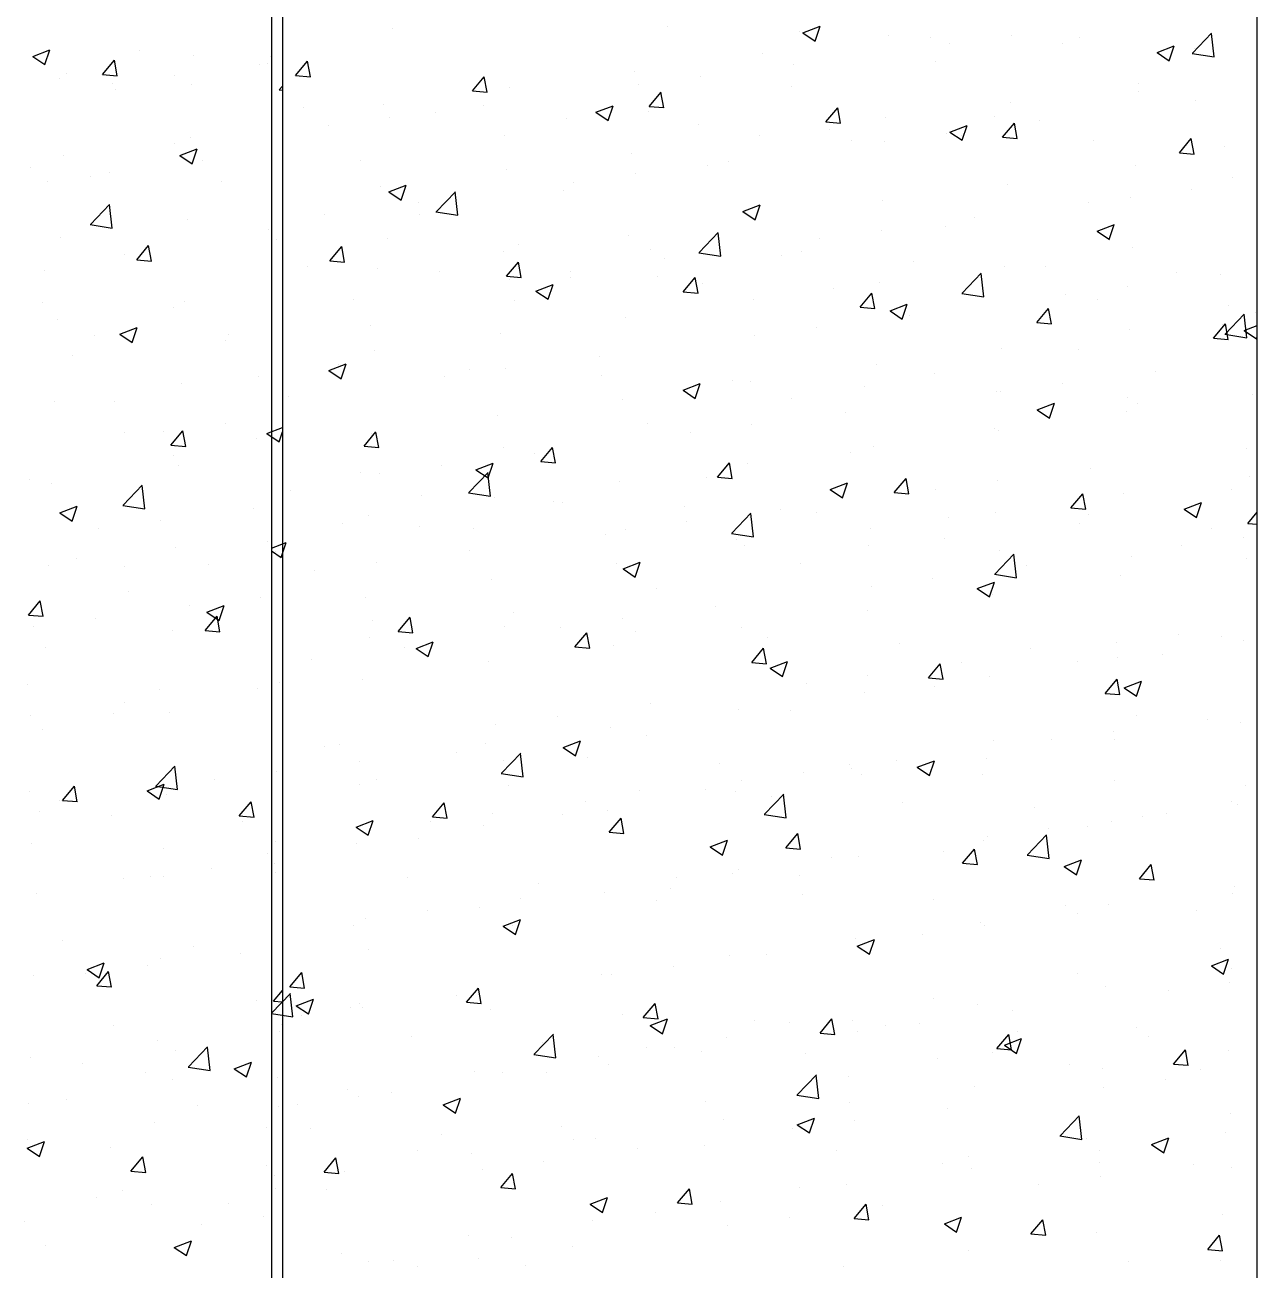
# Model space of a CAD drawing. Header units: millimetres. Extents: x 331487 to 517269, y 198509 to 399936.
# Drawn here: x 419846 to 420346, y 383050 to 383555 of the extents above; entities that cross this region are included whole.
import ezdxf

# ---------------------------------------------------------------- set-up
doc = ezdxf.new("R2010")
doc.units = ezdxf.units.MM
doc.header["$MEASUREMENT"] = 0
doc.layers.add('9th_Column', color=2, linetype='Continuous', lineweight=25)
doc.layers.add('COLUMN', color=6, linetype='Continuous')

msp = doc.modelspace()

# ---------------------------------------------------------------- linework, layer by layer
at = {"layer": '9th_Column'}
msp.add_line((419950.13, 384689.03), (419950.24, 381939.23), dxfattribs=at)
at = {"layer": 'COLUMN'}
for p, q in [((419945.71, 399936.48), (419945.71, 381283.05)), ((420345.71, 381283.05), (420345.71, 399936.48))]:
    msp.add_line(p, q, dxfattribs=at)
at = {"layer": 'COLUMN', "color": 2, "linetype": 'Continuous'}
for p, q in [((420106.58, 383554.54), (420106.58, 383554.54)), ((420161.39, 383551.91), (420168.4, 383554.6)), ((420166.36, 383548.55), (420168.39, 383554.59)), ((419994.98, 383553.64), (419994.98, 383553.64)), ((420159.96, 383552.29), (420159.96, 383552.29)), ((420161.39, 383551.91), (420166.37, 383548.55)), ((420196.29, 383550.65), (420196.29, 383550.65)), ((420213.34, 383550.03), (420213.34, 383550.03)), ((420245.84, 383550.68), (420245.84, 383550.68)), ((420273.59, 383550.11), (420273.59, 383550.11)), ((420319.47, 383543.64), (420327.25, 383551.76)), ((420328.27, 383542.17), (420327.16, 383551.66)), ((419848.82, 383542.37), (419855.83, 383545.06)), ((419853.79, 383539.02), (419855.82, 383545.06)), ((419892.01, 383544.55), (419892.01, 383544.55)), ((420220.8, 383547.39), (420220.8, 383547.39)), ((420266.73, 383547.78), (420266.73, 383547.78)), ((420305.11, 383543.9), (420312.11, 383546.59)), ((420305.11, 383543.9), (420310.08, 383540.54)), ((420310.08, 383540.54), (420312.1, 383546.59)), ((420320.11, 383545.52), (420320.11, 383545.52)), ((419848.83, 383542.37), (419853.8, 383539.02)), ((419877.17, 383535.03), (419882, 383540.78)), ((419883.15, 383534.5), (419881.99, 383540.77)), ((419914.02, 383542.58), (419914.02, 383542.58)), ((419940.66, 383539.07), (419940.66, 383539.07)), ((419944.03, 383539.47), (419944.03, 383539.47)), ((419945.4, 383542.3), (419945.4, 383542.3)), ((419955.52, 383534.62), (419960.34, 383540.36)), ((419961.5, 383534.09), (419960.34, 383540.36)), ((420144.95, 383543.61), (420144.95, 383543.61)), ((420157.65, 383539.07), (420157.65, 383539.07)), ((420215.27, 383540.1), (420215.27, 383540.1)), ((420319.37, 383543.54), (420328.27, 383542.17)), ((419862.68, 383535.54), (419862.68, 383535.54)), ((419877.17, 383535.04), (419883.15, 383534.51)), ((419906.16, 383534.48), (419906.16, 383534.48)), ((419955.52, 383534.62), (419961.5, 383534.1)), ((420027.25, 383528.34), (420032.07, 383534.09)), ((420033.22, 383527.81), (420032.07, 383534.08)), ((420093.01, 383536.11), (420093.01, 383536.11)), ((420119.77, 383534.09), (420119.77, 383534.09)), ((419859.72, 383533.38), (419859.72, 383533.38)), ((419881.12, 383531.19), (419881.12, 383531.19)), ((419882.35, 383529.06), (419882.35, 383529.06)), ((419913.1, 383531.12), (419913.1, 383531.12)), ((419948.9, 383528.76), (419950.18, 383530.28)), ((419948.9, 383528.76), (419950.18, 383528.65)), ((420042.5, 383529.71), (420042.5, 383529.71)), ((420094.74, 383530.79), (420094.74, 383530.79)), ((420156.95, 383530.09), (420156.95, 383530.09)), ((420297.53, 383531.26), (420297.53, 383531.26)), ((420027.25, 383528.34), (420033.23, 383527.82)), ((420098.98, 383522.07), (420103.8, 383527.81)), ((420104.95, 383521.54), (420103.79, 383527.81)), ((420245.59, 383523.76), (420245.59, 383523.76)), ((420297.55, 383528.15), (420297.55, 383528.15)), ((420320.56, 383524.54), (420320.56, 383524.54)), ((420345.59, 383527.84), (420345.59, 383527.84)), ((419958.83, 383521.66), (419958.83, 383521.66)), ((419991.16, 383522.67), (419991.16, 383522.67)), ((420012.22, 383519.4), (420012.22, 383519.4)), ((420031.58, 383522.48), (420031.58, 383522.48)), ((420077.37, 383519.66), (420084.37, 383522.34)), ((420077.37, 383519.66), (420082.35, 383516.3)), ((420082.34, 383516.3), (420084.37, 383522.34)), ((420098.64, 383520.07), (420098.64, 383520.07)), ((420098.98, 383522.07), (420104.95, 383521.55)), ((420170.7, 383515.79), (420175.52, 383521.54)), ((420176.67, 383515.26), (420175.52, 383521.53)), ((419968.68, 383514.19), (419968.68, 383514.19)), ((419993.71, 383517.49), (419993.71, 383517.49)), ((420065.6, 383517.14), (420065.6, 383517.14)), ((420118.98, 383514.89), (420118.98, 383514.89)), ((420170.7, 383515.79), (420176.68, 383515.27)), ((420195.08, 383517.36), (420195.08, 383517.36)), ((420221.08, 383511.65), (420228.09, 383514.33)), ((420226.05, 383508.29), (420228.08, 383514.33)), ((420239.23, 383518.14), (420239.23, 383518.14)), ((420242.43, 383509.52), (420247.25, 383515.26)), ((420248.4, 383508.99), (420247.24, 383515.25)), ((420257.4, 383516.23), (420257.4, 383516.23)), ((419912.8, 383509.29), (419912.8, 383509.29)), ((420040.32, 383510.06), (420040.32, 383510.06)), ((420143.73, 383510.32), (420143.73, 383510.32)), ((420172.36, 383512.63), (420172.36, 383512.63)), ((420219.53, 383511.24), (420219.53, 383511.24)), ((420221.08, 383511.65), (420226.06, 383508.29)), ((420225.75, 383510.38), (420225.75, 383510.38)), ((420242.43, 383509.52), (420248.4, 383508.99)), ((420314.15, 383503.24), (420318.97, 383508.99)), ((420320.13, 383502.71), (420318.97, 383508.98)), ((419906.31, 383507.11), (419906.31, 383507.11)), ((419908.52, 383502.11), (419915.52, 383504.8)), ((419913.49, 383498.76), (419915.51, 383504.8)), ((420180.92, 383508.13), (420180.92, 383508.13)), ((420194.49, 383507.95), (420194.49, 383507.95)), ((420279.13, 383508.12), (420279.13, 383508.12)), ((420332.51, 383505.87), (420332.51, 383505.87)), ((419861.46, 383502.25), (419861.46, 383502.25)), ((419908.52, 383502.11), (419913.49, 383498.76)), ((419917.72, 383500.03), (419917.72, 383500.03)), ((419982, 383500.05), (419982, 383500.05)), ((420091.79, 383502.82), (420091.79, 383502.82)), ((420131.34, 383499.63), (420131.34, 383499.63)), ((420314.15, 383503.24), (420320.13, 383502.72)), ((419847.99, 383497.1), (419847.99, 383497.1)), ((419872.12, 383493.72), (419872.12, 383493.72)), ((419879.85, 383495.04), (419879.85, 383495.04)), ((420041.28, 383496.42), (420041.28, 383496.42)), ((420093.47, 383494.65), (420093.47, 383494.65)), ((420122.6, 383498.12), (420122.6, 383498.12)), ((420296.31, 383497.97), (420296.31, 383497.97)), ((420335.74, 383493.15), (420335.74, 383493.15)), ((419854.82, 383491.75), (419854.82, 383491.75)), ((419925.5, 383491.47), (419925.5, 383491.47)), ((419989.94, 383489.38), (419989.94, 383489.38)), ((419993.35, 383487.4), (420000.35, 383490.09)), ((419998.32, 383484.05), (420000.35, 383490.09)), ((420064.28, 383488.11), (420064.28, 383488.11)), ((420068.43, 383491.35), (420068.43, 383491.35)), ((420244.37, 383490.47), (420244.37, 383490.47)), ((420319.28, 383488.4), (420319.28, 383488.4)), ((419993.35, 383487.4), (419998.32, 383484.05)), ((420012.55, 383479.33), (420020.34, 383487.45)), ((420021.35, 383477.86), (420020.25, 383487.36)), ((420193.86, 383484.07), (420193.86, 383484.07)), ((420277.43, 383483.14), (420277.43, 383483.14)), ((420294.25, 383485.1), (420294.25, 383485.1)), ((419872.25, 383474.18), (419880.03, 383482.3)), ((419881.05, 383472.71), (419879.94, 383482.2)), ((419967.4, 383478.05), (419967.4, 383478.05)), ((420005.28, 383483.04), (420005.28, 383483.04)), ((420005.96, 383478.1), (420005.96, 383478.1)), ((420012.46, 383479.24), (420021.35, 383477.86)), ((420137.06, 383479.39), (420144.06, 383482.08)), ((420137.06, 383479.39), (420142.04, 383476.04)), ((420142.03, 383476.04), (420144.06, 383482.08)), ((419872.15, 383474.08), (419881.05, 383472.71)), ((419911.59, 383476), (419911.59, 383476)), ((420142.52, 383477.03), (420142.52, 383477.03)), ((420219.11, 383473.13), (420219.11, 383473.13)), ((420231.09, 383476.79), (420231.09, 383476.79)), ((420280.78, 383471.38), (420287.78, 383474.07)), ((420285.74, 383468.03), (420287.77, 383474.07)), ((419860.24, 383468.96), (419860.24, 383468.96)), ((419944.5, 383472.11), (419944.5, 383472.11)), ((419947.64, 383468.09), (419947.64, 383468.09)), ((419992.74, 383468.3), (419992.74, 383468.3)), ((420090.58, 383469.53), (420090.58, 383469.53)), ((420119.28, 383462.78), (420127.06, 383470.9)), ((420128.08, 383461.31), (420126.97, 383470.8)), ((420168.19, 383468.51), (420168.19, 383468.51)), ((420193.22, 383471.8), (420193.22, 383471.8)), ((420280.78, 383471.38), (420285.75, 383468.03)), ((419891.05, 383459.82), (419895.87, 383465.56)), ((419897.02, 383459.29), (419895.87, 383465.55)), ((419969.4, 383459.4), (419974.22, 383465.14)), ((419975.37, 383458.87), (419974.22, 383465.14)), ((420040.07, 383463.13), (420040.07, 383463.13)), ((420046.13, 383466.05), (420046.13, 383466.05)), ((420099.51, 383463.79), (420099.51, 383463.79)), ((420160.79, 383463.12), (420160.79, 383463.12)), ((420295.09, 383464.68), (420295.09, 383464.68)), ((419886.18, 383462.1), (419886.18, 383462.1)), ((419891.05, 383459.82), (419897.03, 383459.29)), ((419891.42, 383460.59), (419891.42, 383460.59)), ((419969.4, 383459.4), (419975.38, 383458.88)), ((420041.12, 383453.12), (420045.95, 383458.87)), ((420047.1, 383452.59), (420045.94, 383458.86)), ((420105.03, 383460.19), (420105.03, 383460.19)), ((420119.18, 383462.68), (420128.08, 383461.31)), ((420152.89, 383461.53), (420152.89, 383461.53)), ((420206.27, 383459.28), (420206.27, 383459.28)), ((419853.54, 383455.6), (419853.54, 383455.6)), ((419960.45, 383457.12), (419960.45, 383457.12)), ((419988.72, 383456.09), (419988.72, 383456.09)), ((420013.83, 383454.87), (420013.83, 383454.87)), ((420041.12, 383453.12), (420047.1, 383452.6)), ((420067.16, 383455.2), (420067.16, 383455.2)), ((420102.47, 383453.11), (420102.47, 383453.11)), ((420226, 383446.23), (420233.79, 383454.35)), ((420234.8, 383444.76), (420233.69, 383454.25)), ((420243.16, 383457.18), (420243.16, 383457.18)), ((420259.65, 383457.02), (420259.65, 383457.02)), ((420313.04, 383454.77), (420313.04, 383454.77)), ((420330.85, 383453.94), (420330.85, 383453.94)), ((420042.13, 383451.91), (420042.13, 383451.91)), ((420053.04, 383447.14), (420060.04, 383449.83)), ((420058.01, 383443.78), (420060.04, 383449.83)), ((420067.21, 383452.61), (420067.21, 383452.61)), ((420112.85, 383446.85), (420117.67, 383452.59)), ((420118.82, 383446.32), (420117.67, 383452.59)), ((420120.59, 383450.36), (420120.59, 383450.36)), ((420173.97, 383448.1), (420173.97, 383448.1)), ((420192.65, 383450.78), (420192.65, 383450.78)), ((420292.98, 383448.96), (420292.98, 383448.96)), ((419852.65, 383442.62), (419852.65, 383442.62)), ((419910.37, 383442.71), (419910.37, 383442.71)), ((419978.97, 383443.59), (419978.97, 383443.59)), ((420044.15, 383443.1), (420044.15, 383443.1)), ((420053.04, 383447.14), (420058.01, 383443.79)), ((420112.85, 383446.85), (420118.83, 383446.33)), ((420141.3, 383443.74), (420141.3, 383443.74)), ((420184.58, 383440.57), (420189.4, 383446.32)), ((420190.55, 383440.04), (420189.39, 383446.31)), ((420225.91, 383446.13), (420234.8, 383444.75)), ((420227.36, 383445.85), (420227.36, 383445.85)), ((420267.94, 383445.66), (420267.94, 383445.66)), ((420280.74, 383443.59), (420280.74, 383443.59)), ((419906.03, 383440.37), (419906.03, 383440.37)), ((420184.58, 383440.57), (420190.55, 383440.05)), ((420196.75, 383439.13), (420203.75, 383441.82)), ((420196.75, 383439.13), (420201.73, 383435.78)), ((420201.72, 383435.78), (420203.75, 383441.82)), ((420256.3, 383434.3), (420261.12, 383440.04)), ((420262.28, 383433.77), (420261.12, 383440.04)), ((420332.72, 383429.68), (420340.51, 383437.8)), ((420334.12, 383441.34), (420334.12, 383441.34)), ((420341.52, 383428.2), (420340.42, 383437.7)), ((420345.22, 383438.43), (420345.22, 383438.43)), ((419859.03, 383435.67), (419859.03, 383435.67)), ((419985.83, 383433.09), (419985.83, 383433.09)), ((420089.36, 383436.24), (420089.36, 383436.24)), ((420204.79, 383437.35), (420204.79, 383437.35)), ((420256.3, 383434.3), (420262.28, 383433.78)), ((420328.03, 383428.02), (420332.85, 383433.77)), ((420331.62, 383433.49), (420331.62, 383433.49)), ((420334, 383427.49), (420332.85, 383433.76)), ((420340.47, 383431.12), (420345.71, 383433.14)), ((419873.73, 383429.19), (419873.73, 383429.19)), ((419884.18, 383429.6), (419891.19, 383432.28)), ((419884.18, 383429.6), (419889.16, 383426.24)), ((419889.15, 383426.24), (419891.18, 383432.28)), ((419928.26, 383429.46), (419928.26, 383429.46)), ((420038.85, 383429.84), (420038.85, 383429.84)), ((420141.88, 383429.06), (420141.88, 383429.06)), ((420166.91, 383432.36), (420166.91, 383432.36)), ((420293.88, 383431.39), (420293.88, 383431.39)), ((420328.03, 383428.02), (420334.01, 383427.5)), ((420332.63, 383429.58), (420341.52, 383428.2)), ((420340.47, 383431.12), (420345.44, 383427.77)), ((420345.44, 383427.77), (420345.71, 383428.58)), ((419927.11, 383426.94), (419927.11, 383426.94)), ((419987.51, 383422.8), (419987.51, 383422.8)), ((420241.94, 383423.89), (420241.94, 383423.89)), ((420273.3, 383423.48), (420273.3, 383423.48)), ((419865.11, 383421.15), (419865.11, 383421.15)), ((419969.02, 383414.89), (419976.02, 383417.58)), ((419972.85, 383417.47), (419972.85, 383417.47)), ((419973.99, 383411.53), (419976.01, 383417.57)), ((420078.73, 383420.75), (420078.73, 383420.75)), ((420191.43, 383417.49), (420191.43, 383417.49)), ((419940.37, 383412.44), (419940.37, 383412.44)), ((419969.02, 383414.89), (419973.99, 383411.53)), ((420015.82, 383412.47), (420015.82, 383412.47)), ((420026.23, 383415.21), (420026.23, 383415.21)), ((420040.85, 383415.76), (420040.85, 383415.76)), ((420079.61, 383412.96), (420079.61, 383412.96)), ((420214.98, 383413.47), (420214.98, 383413.47)), ((420304.54, 383414.5), (420304.54, 383414.5)), ((419909.16, 383409.43), (419909.16, 383409.43)), ((420112.73, 383406.88), (420119.73, 383409.57)), ((420117.7, 383403.52), (420119.73, 383409.56)), ((420133, 383410.7), (420133, 383410.7)), ((420140.09, 383410.45), (420140.09, 383410.45)), ((420186.38, 383408.45), (420186.38, 383408.45)), ((420266.67, 383409.52), (420266.67, 383409.52)), ((419857.81, 383402.38), (419857.81, 383402.38)), ((419882.05, 383402.43), (419882.05, 383402.43)), ((419952.66, 383404.15), (419952.66, 383404.15)), ((420088.15, 383402.95), (420088.15, 383402.95)), ((420112.73, 383406.88), (420117.7, 383403.52)), ((420156.66, 383403.46), (420156.66, 383403.46)), ((420239.76, 383406.19), (420239.76, 383406.19)), ((420241.64, 383406.22), (420241.64, 383406.22)), ((420293.14, 383403.94), (420293.14, 383403.94)), ((420344.01, 383405.14), (420344.01, 383405.14)), ((420178.48, 383397.91), (420178.48, 383397.91)), ((420256.44, 383398.87), (420263.45, 383401.56)), ((420256.44, 383398.87), (420261.42, 383395.51)), ((420261.41, 383395.51), (420263.44, 383401.56)), ((420292.66, 383398.1), (420292.66, 383398.1)), ((420297.26, 383401.52), (420297.26, 383401.52)), ((419926.99, 383393.31), (419926.99, 383393.31)), ((420037.64, 383396.55), (420037.64, 383396.55)), ((420098.34, 383393.45), (420098.34, 383393.45)), ((420140.61, 383392.92), (420140.61, 383392.92)), ((419886.13, 383389.54), (419886.13, 383389.54)), ((419901.96, 383390.02), (419901.96, 383390.02)), ((419904.92, 383384.6), (419909.75, 383390.34)), ((419910.9, 383384.07), (419909.74, 383390.33)), ((419939.51, 383387.28), (419939.51, 383387.28)), ((419943.87, 383389.33), (419950.18, 383391.76)), ((419943.88, 383389.33), (419948.85, 383385.98)), ((419948.84, 383385.98), (419950.18, 383389.97)), ((419983.27, 383384.18), (419988.09, 383389.93)), ((419986.29, 383389.51), (419986.29, 383389.51)), ((419989.25, 383383.65), (419988.09, 383389.92)), ((420115.57, 383389.62), (420115.57, 383389.62)), ((420238.94, 383391.51), (420238.94, 383391.51)), ((420240.72, 383390.6), (420240.72, 383390.6)), ((419904.92, 383384.6), (419910.9, 383384.07)), ((419983.27, 383384.18), (419989.25, 383383.66)), ((420040.02, 383383.44), (420040.02, 383383.44)), ((420055, 383377.9), (420059.82, 383383.65)), ((420060.97, 383377.37), (420059.82, 383383.64)), ((420190.21, 383384.2), (420190.21, 383384.2)), ((420341.39, 383383.37), (420341.39, 383383.37)), ((419906.01, 383380.48), (419906.01, 383380.48)), ((420028.71, 383374.63), (420035.71, 383377.31)), ((420033.68, 383371.27), (420035.71, 383377.31)), ((420052.42, 383381.31), (420052.42, 383381.31)), ((420055, 383377.9), (420060.98, 383377.38)), ((420126.73, 383371.63), (420131.55, 383377.37)), ((420132.7, 383371.1), (420131.54, 383377.37)), ((420138.87, 383377.16), (420138.87, 383377.16)), ((420180.62, 383381.5), (420180.62, 383381.5)), ((419907.94, 383376.14), (419907.94, 383376.14)), ((419981.7, 383373.42), (419981.7, 383373.42)), ((419989.51, 383373.03), (419989.51, 383373.03)), ((420014.55, 383376.32), (420014.55, 383376.32)), ((420025.81, 383365.37), (420033.6, 383373.49)), ((420028.71, 383374.63), (420033.68, 383371.27)), ((420034.61, 383363.9), (420033.5, 383373.39)), ((420278.24, 383375.06), (420278.24, 383375.06)), ((419847.69, 383370.47), (419847.69, 383370.47)), ((419856.6, 383369.09), (419856.6, 383369.09)), ((419885.5, 383360.22), (419893.29, 383368.33)), ((419894.31, 383358.74), (419893.2, 383368.24)), ((420086.93, 383369.66), (420086.93, 383369.66)), ((420122.3, 383371.49), (420122.3, 383371.49)), ((420126.73, 383371.63), (420132.7, 383371.11)), ((420172.42, 383366.62), (420179.42, 383369.3)), ((420177.39, 383363.26), (420179.42, 383369.3)), ((420198.45, 383365.35), (420203.27, 383371.1)), ((420204.43, 383364.82), (420203.27, 383371.09)), ((420240.36, 383370.07), (420240.36, 383370.07)), ((420342.79, 383371.85), (420342.79, 383371.85)), ((419953.37, 383366.37), (419953.37, 383366.37)), ((420006.76, 383364.11), (420006.76, 383364.11)), ((420025.72, 383365.27), (420034.61, 383363.89)), ((420036.42, 383363.26), (420036.42, 383363.26)), ((420060.14, 383361.86), (420060.14, 383361.86)), ((420172.42, 383366.62), (420177.4, 383363.26)), ((420198.45, 383365.35), (420204.43, 383364.83)), ((420215.33, 383366.78), (420215.33, 383366.78)), ((420270.18, 383359.08), (420275, 383364.82)), ((420276.15, 383358.55), (420274.99, 383364.82)), ((420291.45, 383364.81), (420291.45, 383364.81)), ((420335.45, 383366.53), (420335.45, 383366.53)), ((419859.85, 383357.08), (419866.85, 383359.77)), ((419859.85, 383357.08), (419864.83, 383353.73)), ((419864.82, 383353.73), (419866.85, 383359.77)), ((419885.41, 383360.12), (419894.31, 383358.74)), ((419938.56, 383358.86), (419938.56, 383358.86)), ((420063.98, 383361.48), (420063.98, 383361.48)), ((420113.52, 383359.6), (420113.52, 383359.6)), ((420132.53, 383348.82), (420140.32, 383356.94)), ((420141.33, 383347.34), (420140.23, 383356.84)), ((420152.17, 383358.46), (420152.17, 383358.46)), ((420166.9, 383357.35), (420166.9, 383357.35)), ((420239.51, 383357.32), (420239.51, 383357.32)), ((420270.18, 383359.08), (420276.15, 383358.56)), ((420316.13, 383358.61), (420323.14, 383361.3)), ((420316.13, 383358.61), (420321.11, 383355.25)), ((420321.1, 383355.25), (420323.13, 383361.29)), ((420341.9, 383352.8), (420345.71, 383357.34)), ((419900.68, 383353.87), (419900.68, 383353.87)), ((419974.46, 383352.94), (419974.46, 383352.94)), ((419985.08, 383356.22), (419985.08, 383356.22)), ((420114.3, 383353.48), (420114.3, 383353.48)), ((420220.29, 383355.09), (420220.29, 383355.09)), ((420273.67, 383352.84), (420273.67, 383352.84)), ((420277.13, 383356.51), (420277.13, 383356.51)), ((420341.9, 383352.8), (420345.71, 383352.47)), ((419875.65, 383350.58), (419875.65, 383350.58)), ((420005.66, 383351.47), (420005.66, 383351.47)), ((420027.84, 383350.68), (420027.84, 383350.68)), ((420081.22, 383348.43), (420081.22, 383348.43)), ((420089.27, 383350.18), (420089.27, 383350.18)), ((420132.44, 383348.72), (420141.33, 383347.34)), ((420189, 383350.91), (420189, 383350.91)), ((420327.05, 383350.58), (420327.05, 383350.58)), ((420340.12, 383347.23), (420340.12, 383347.23)), ((419906.72, 383342.85), (419906.72, 383342.85)), ((419944.2, 383345.48), (419944.2, 383345.48)), ((419945.71, 383342.76), (419951.69, 383345.06)), ((419945.71, 383341.68), (419949.66, 383339.02)), ((419949.66, 383339.02), (419951.68, 383345.06)), ((420026.11, 383341.87), (420026.11, 383341.87)), ((420134.61, 383346.17), (420134.61, 383346.17)), ((420137.65, 383343.87), (420137.65, 383343.87)), ((420187.99, 383343.92), (420187.99, 383343.92)), ((420218.81, 383346.5), (420218.81, 383346.5)), ((420241.37, 383341.66), (420241.37, 383341.66)), ((420315.08, 383343.93), (420315.08, 383343.93)), ((419866.66, 383338.44), (419866.66, 383338.44)), ((419947.35, 383341.46), (419947.35, 383341.46)), ((419988.24, 383336.88), (419988.24, 383336.88)), ((420088.4, 383334.36), (420095.4, 383337.05)), ((420093.37, 383331.01), (420095.4, 383337.05)), ((420160.49, 383336.49), (420160.49, 383336.49)), ((420239.26, 383332.27), (420247.05, 383340.38)), ((420248.06, 383330.79), (420246.95, 383340.29)), ((420294.75, 383339.4), (420294.75, 383339.4)), ((420341.57, 383338.56), (420341.57, 383338.56)), ((419855.38, 383335.81), (419855.38, 383335.81)), ((419885.88, 383335.47), (419885.88, 383335.47)), ((419920.04, 383336.18), (419920.04, 383336.18)), ((419963.2, 383333.59), (419963.2, 383333.59)), ((420085.71, 383336.37), (420085.71, 383336.37)), ((420088.4, 383334.36), (420093.37, 383331.01)), ((420239.17, 383332.17), (420248.06, 383330.79)), ((420251.93, 383335.62), (420251.93, 383335.62)), ((420290.23, 383331.52), (420290.23, 383331.52)), ((420035.2, 383329.97), (420035.2, 383329.97)), ((420102.17, 383326.48), (420102.17, 383326.48)), ((420189.02, 383327.34), (420189.02, 383327.34)), ((420214.06, 383330.63), (420214.06, 383330.63)), ((420232.11, 383326.35), (420239.11, 383329.04)), ((420237.08, 383323), (420239.11, 383329.04)), ((419847.07, 383315.65), (419851.89, 383321.4)), ((419853.05, 383315.12), (419851.89, 383321.39)), ((419887.74, 383325), (419887.74, 383325)), ((419941.13, 383322.75), (419941.13, 383322.75)), ((419983.86, 383322.93), (419983.86, 383322.93)), ((420232.11, 383326.35), (420237.09, 383323)), ((420238.29, 383324.03), (420238.29, 383324.03)), ((419912.25, 383319.42), (419912.25, 383319.42)), ((419919.54, 383316.82), (419926.55, 383319.51)), ((419919.54, 383316.82), (419924.52, 383313.46)), ((419924.51, 383313.46), (419926.54, 383319.51)), ((420043.86, 383316.47), (420043.86, 383316.47)), ((420125.87, 383319.02), (420125.87, 383319.02)), ((420187.78, 383317.62), (420187.78, 383317.62)), ((419847.07, 383315.65), (419853.05, 383315.13)), ((419874.38, 383314.43), (419874.38, 383314.43)), ((419918.8, 383309.38), (419923.62, 383315.12)), ((419924.77, 383308.85), (419923.62, 383315.12)), ((419986.86, 383313.28), (419986.86, 383313.28)), ((419997.15, 383308.96), (420001.97, 383314.71)), ((420003.12, 383308.43), (420001.97, 383314.7)), ((420087.99, 383314.04), (420087.99, 383314.04)), ((419849.34, 383311.14), (419849.34, 383311.14)), ((419905.51, 383309.56), (419905.51, 383309.56)), ((419918.8, 383309.38), (419924.78, 383308.85)), ((419985.54, 383306.46), (419985.54, 383306.46)), ((419997.15, 383308.96), (420003.13, 383308.44)), ((420040.24, 383311.03), (420040.24, 383311.03)), ((420062.96, 383310.74), (420062.96, 383310.74)), ((420068.87, 383302.69), (420073.7, 383308.43)), ((420074.85, 383302.15), (420073.69, 383308.42)), ((420093.63, 383308.77), (420093.63, 383308.77)), ((420136.44, 383310.58), (420136.44, 383310.58)), ((420147.01, 383306.52), (420147.01, 383306.52)), ((420313.81, 383307.79), (420313.81, 383307.79)), ((420331.32, 383306.86), (420331.32, 383306.86)), ((419854.16, 383302.52), (419854.16, 383302.52)), ((419999.8, 383302.43), (419999.8, 383302.43)), ((420004.38, 383302.11), (420011.38, 383304.8)), ((420004.38, 383302.11), (420009.35, 383298.76)), ((420009.35, 383298.75), (420011.37, 383304.8)), ((420068.87, 383302.69), (420074.85, 383302.16)), ((420084.5, 383303.09), (420084.5, 383303.09)), ((420140.6, 383296.41), (420145.42, 383302.16)), ((420146.57, 383295.88), (420145.42, 383302.15)), ((420200.39, 383304.26), (420200.39, 383304.26)), ((420253.77, 383302.01), (420253.77, 383302.01)), ((420288.78, 383304.49), (420288.78, 383304.49)), ((420340.36, 383305.28), (420340.36, 383305.28)), ((419961.93, 383297.44), (419961.93, 383297.44)), ((420033.99, 383296.68), (420033.99, 383296.68)), ((420140.6, 383296.41), (420146.58, 383295.89)), ((420148.09, 383294.1), (420155.09, 383296.79)), ((420153.06, 383290.75), (420155.09, 383296.79)), ((420225.62, 383296.18), (420225.62, 383296.18)), ((420273, 383296.85), (420273, 383296.85)), ((420289.01, 383298.23), (420289.01, 383298.23)), ((420307.16, 383299.75), (420307.16, 383299.75)), ((420148.09, 383294.1), (420153.06, 383290.75)), ((420187.75, 383291.19), (420187.75, 383291.19)), ((420212.33, 383290.13), (420217.15, 383295.88)), ((420218.3, 383289.6), (420217.14, 383295.87)), ((419846.76, 383287.61), (419846.76, 383287.61)), ((419949.1, 383288.29), (419949.1, 383288.29)), ((419982.64, 383289.64), (419982.64, 383289.64)), ((420162.71, 383287.9), (420162.71, 383287.9)), ((420212.33, 383290.14), (420218.3, 383289.61)), ((420214.68, 383286.84), (420214.68, 383286.84)), ((420237.08, 383290.74), (420237.08, 383290.74)), ((420284.05, 383283.86), (420288.87, 383289.61)), ((420290.03, 383283.33), (420288.87, 383289.6)), ((420291.8, 383286.09), (420298.8, 383288.78)), ((420291.8, 383286.09), (420296.78, 383282.74)), ((420296.77, 383282.74), (420298.8, 383288.78)), ((419900.15, 383285.35), (419900.15, 383285.35)), ((419940.07, 383285.81), (419940.07, 383285.81)), ((420186.57, 383284.33), (420186.57, 383284.33)), ((420284.05, 383283.86), (420290.03, 383283.34)), ((419885.94, 383279.98), (419885.94, 383279.98)), ((419904.29, 383276.27), (419904.29, 383276.27)), ((420099.56, 383279.58), (420099.56, 383279.58)), ((420135.22, 383277.29), (420135.22, 383277.29)), ((420156.36, 383276.83), (420156.36, 383276.83)), ((419848.07, 383274.99), (419848.07, 383274.99)), ((419881.76, 383275.8), (419881.76, 383275.8)), ((420036.65, 383271.3), (420036.65, 383271.3)), ((420061.69, 383274.6), (420061.69, 383274.6)), ((420296.96, 383274.89), (420296.96, 383274.89)), ((420325.38, 383273.33), (420325.38, 383273.33)), ((420339.14, 383271.99), (420339.14, 383271.99)), ((419852.95, 383269.23), (419852.95, 383269.23)), ((420083.28, 383269.8), (420083.28, 383269.8)), ((420098.05, 383266.82), (420098.05, 383266.82)), ((420287.5, 383268.35), (420287.5, 383268.35)), ((419967.39, 383262.18), (419967.39, 383262.18)), ((419973.5, 383262.99), (419973.5, 383262.99)), ((420032.77, 383263.39), (420032.77, 383263.39)), ((420064.07, 383261.85), (420071.07, 383264.54)), ((420064.07, 383261.85), (420069.04, 383258.49)), ((420069.04, 383258.49), (420071.06, 383264.53)), ((420238.64, 383264.88), (420238.64, 383264.88)), ((420262.47, 383265.05), (420262.47, 383265.05)), ((420287.8, 383264.94), (420287.8, 383264.94)), ((419981.43, 383256.35), (419981.43, 383256.35)), ((420020.77, 383259.93), (420020.77, 383259.93)), ((420039.07, 383251.41), (420046.86, 383259.52)), ((420039.73, 383256.81), (420039.73, 383256.81)), ((420047.87, 383249.93), (420046.76, 383259.43)), ((420074.15, 383257.67), (420074.15, 383257.67)), ((420199.31, 383256.74), (420199.31, 383256.74)), ((420207.78, 383253.84), (420214.78, 383256.53)), ((420212.75, 383250.48), (420214.78, 383256.53)), ((420235.86, 383257.45), (420235.86, 383257.45)), ((419898.76, 383246.25), (419906.55, 383254.37)), ((419905.72, 383253.85), (419905.72, 383253.85)), ((419907.56, 383244.78), (419906.46, 383254.28)), ((419947.83, 383252.15), (419947.83, 383252.15)), ((420038.97, 383251.31), (420047.87, 383249.93)), ((420127.54, 383255.42), (420127.54, 383255.42)), ((420161.44, 383251.75), (420161.44, 383251.75)), ((420180.33, 383254.87), (420180.33, 383254.87)), ((420180.92, 383253.16), (420180.92, 383253.16)), ((420185.35, 383251.05), (420185.35, 383251.05)), ((420207.78, 383253.84), (420212.75, 383250.48)), ((420234.3, 383250.91), (420234.3, 383250.91)), ((419860.95, 383240.43), (419865.77, 383246.18)), ((419866.92, 383239.9), (419865.77, 383246.17)), ((419895.21, 383244.3), (419902.21, 383246.99)), ((419898.67, 383246.16), (419907.56, 383244.78)), ((419900.18, 383240.95), (419902.21, 383246.99)), ((419922.79, 383248.85), (419922.79, 383248.85)), ((419981.41, 383246.8), (419981.41, 383246.8)), ((419988.47, 383248.75), (419988.47, 383248.75)), ((420041.86, 383246.5), (420041.86, 383246.5)), ((420136.41, 383248.45), (420136.41, 383248.45)), ((420287.68, 383248.65), (420287.68, 383248.65)), ((420341.06, 383246.4), (420341.06, 383246.4)), ((419847.4, 383243.84), (419847.4, 383243.84)), ((419859.64, 383240.54), (419859.64, 383240.54)), ((419895.21, 383244.3), (419900.19, 383240.95)), ((419903.08, 383242.98), (419903.08, 383242.98)), ((420095.24, 383244.24), (420095.24, 383244.24)), ((420122.01, 383244.86), (420122.01, 383244.86)), ((420134.01, 383244), (420134.01, 383244)), ((420145.79, 383234.85), (420153.58, 383242.97)), ((420148.62, 383241.99), (420148.62, 383241.99)), ((420154.59, 383233.38), (420153.49, 383242.88)), ((419851.73, 383235.94), (419851.73, 383235.94)), ((419860.95, 383240.43), (419866.93, 383239.91)), ((419932.67, 383234.16), (419937.5, 383239.9)), ((419938.65, 383233.63), (419937.49, 383239.9)), ((420011.02, 383233.74), (420015.84, 383239.49)), ((420017, 383233.21), (420015.84, 383239.48)), ((420073.25, 383240.14), (420073.25, 383240.14)), ((420082.07, 383236.51), (420082.07, 383236.51)), ((420202, 383239.73), (420202, 383239.73)), ((420255.38, 383237.47), (420255.38, 383237.47)), ((420335.15, 383239.9), (420335.15, 383239.9)), ((420337.93, 383238.7), (420337.93, 383238.7)), ((419880.67, 383234.25), (419880.67, 383234.25)), ((419932.67, 383234.16), (419938.65, 383233.64)), ((419934.05, 383232), (419934.05, 383232)), ((419980.05, 383229.6), (419987.05, 383232.28)), ((419985.01, 383226.24), (419987.04, 383232.28)), ((420010.35, 383231.86), (420010.35, 383231.86)), ((420011.02, 383233.74), (420017, 383233.22)), ((420035.38, 383235.15), (420035.38, 383235.15)), ((420063.69, 383234.85), (420063.69, 383234.85)), ((420082.75, 383227.47), (420087.57, 383233.21)), ((420088.72, 383226.94), (420087.57, 383233.2)), ((420145.7, 383234.76), (420154.59, 383233.38)), ((420286.58, 383231.66), (420286.58, 383231.66)), ((420299.07, 383233.89), (420299.07, 383233.89)), ((420308.77, 383235.22), (420308.77, 383235.22)), ((419980.05, 383229.6), (419985.02, 383226.24)), ((420031.56, 383230.1), (420031.56, 383230.1)), ((420082.75, 383227.47), (420088.73, 383226.94)), ((420154.48, 383221.19), (420159.3, 383226.94)), ((420160.45, 383220.66), (420159.29, 383226.93)), ((420236.16, 383225.61), (420236.16, 383225.61)), ((420252.52, 383218.3), (420260.3, 383226.42)), ((420261.32, 383216.83), (420260.21, 383226.32)), ((420261.2, 383228.91), (420261.2, 383228.91)), ((420276.84, 383229.89), (420276.84, 383229.89)), ((419848.38, 383223.07), (419848.38, 383223.07)), ((419901.76, 383220.82), (419901.76, 383220.82)), ((419947.19, 383223.54), (419947.19, 383223.54)), ((419980.21, 383223.06), (419980.21, 383223.06)), ((420005.37, 383224.84), (420005.37, 383224.84)), ((420123.76, 383221.59), (420130.76, 383224.27)), ((420123.76, 383221.59), (420128.73, 383218.23)), ((420128.73, 383218.23), (420130.76, 383224.27)), ((420154.48, 383221.19), (420160.45, 383220.67)), ((420226.2, 383214.92), (420231.02, 383220.66)), ((420232.18, 383214.39), (420231.02, 383220.65)), ((420234.64, 383224.16), (420234.64, 383224.16)), ((419943.91, 383218.85), (419943.91, 383218.85)), ((420173.01, 383217.3), (420173.01, 383217.3)), ((420184.13, 383217.76), (420184.13, 383217.76)), ((420218.52, 383219.87), (420218.52, 383219.87)), ((420252.42, 383218.21), (420261.32, 383216.83)), ((420267.47, 383213.58), (420274.47, 383216.27)), ((420272.44, 383210.22), (420274.47, 383216.26)), ((419921.52, 383212.7), (419921.52, 383212.7)), ((419947.05, 383214.83), (419947.05, 383214.83)), ((419947.49, 383211.35), (419947.49, 383211.35)), ((420132.79, 383210.71), (420132.79, 383210.71)), ((420135.13, 383212.31), (420135.13, 383212.31)), ((420226.2, 383214.92), (420232.18, 383214.39)), ((420267.47, 383213.58), (420272.45, 383210.22)), ((420297.93, 383208.64), (420302.75, 383214.39)), ((420303.9, 383208.11), (420302.75, 383214.38)), ((419885.59, 383208.84), (419885.59, 383208.84)), ((419896.48, 383209.41), (419896.48, 383209.41)), ((419901.86, 383209.69), (419901.86, 383209.69)), ((420000.88, 383209.1), (420000.88, 383209.1)), ((420054.26, 383206.84), (420054.26, 383206.84)), ((420110.1, 383209.01), (420110.1, 383209.01)), ((420160.2, 383209.86), (420160.2, 383209.86)), ((420297.93, 383208.64), (420303.9, 383208.12)), ((420336.71, 383205.41), (420336.71, 383205.41)), ((419850.52, 383202.65), (419850.52, 383202.65)), ((420046.95, 383200.7), (420046.95, 383200.7)), ((420080.85, 383203.22), (420080.85, 383203.22)), ((420107.64, 383204.59), (420107.64, 383204.59)), ((420161.02, 383202.33), (420161.02, 383202.33)), ((420214.4, 383200.08), (420214.4, 383200.08)), ((420335.92, 383202.77), (420335.92, 383202.77)), ((420009.07, 383195.71), (420009.07, 383195.71)), ((420030.34, 383196.82), (420030.34, 383196.82)), ((420101.88, 383199.85), (420101.88, 383199.85)), ((420267.79, 383197.82), (420267.79, 383197.82)), ((420285.37, 383198.37), (420285.37, 383198.37)), ((420321.17, 383195.56), (420321.17, 383195.56)), ((419984.04, 383192.42), (419984.04, 383192.42)), ((420039.74, 383189.33), (420046.74, 383192.02)), ((420044.71, 383185.98), (420046.73, 383192.02)), ((420233.43, 383190.87), (420233.43, 383190.87)), ((420272.76, 383194.45), (420272.76, 383194.45)), ((419979, 383189.77), (419979, 383189.77)), ((420039.74, 383189.33), (420044.71, 383185.98)), ((420043.56, 383189.84), (420043.56, 383189.84)), ((420209.86, 383186.17), (420209.86, 383186.17)), ((420234.89, 383189.46), (420234.89, 383189.46)), ((419860.78, 383183.42), (419860.78, 383183.42)), ((419914.16, 383181.17), (419914.16, 383181.17)), ((420182.92, 383184.47), (420182.92, 383184.47)), ((420183.45, 383181.32), (420190.45, 383184.01)), ((420183.45, 383181.32), (420188.42, 383177.97)), ((420188.42, 383177.97), (420190.45, 383184.01)), ((420331.03, 383180.23), (420331.03, 383180.23)), ((419900.64, 383176.4), (419900.64, 383176.4)), ((419933.08, 383178.25), (419933.08, 383178.25)), ((419985.24, 383179.83), (419985.24, 383179.83)), ((420131.57, 383177.43), (420131.57, 383177.43)), ((420146.7, 383177.85), (420146.7, 383177.85)), ((420327.16, 383173.32), (420334.16, 383176)), ((420332.13, 383169.96), (420334.16, 383176)), ((419870.18, 383169.97), (419870.18, 383169.97)), ((419870.88, 383171.79), (419877.88, 383174.48)), ((419870.88, 383171.79), (419875.85, 383168.43)), ((419874.82, 383165.21), (419879.64, 383170.96)), ((419875.85, 383168.43), (419877.88, 383174.48)), ((419880.8, 383164.68), (419879.64, 383170.95)), ((419895.21, 383173.26), (419895.21, 383173.26)), ((419953.17, 383164.8), (419957.99, 383170.54)), ((419959.15, 383164.27), (419957.99, 383170.53)), ((420079.64, 383169.93), (420079.64, 383169.93)), ((420108.83, 383172.87), (420108.83, 383172.87)), ((420272.71, 383170.22), (420272.71, 383170.22)), ((420327.16, 383173.32), (420332.14, 383169.96)), ((420335.49, 383172.12), (420335.49, 383172.12)), ((419849.3, 383169.36), (419849.3, 383169.36)), ((419874.82, 383165.21), (419880.8, 383164.69)), ((419953.17, 383164.8), (419959.15, 383164.27)), ((420083.79, 383169.57), (420083.79, 383169.57)), ((420284.15, 383165.08), (420284.15, 383165.08)), ((420334.65, 383166.62), (420334.65, 383166.62)), ((419945.71, 383154.11), (419953.39, 383162.11)), ((419946.55, 383158.94), (419950.19, 383163.28)), ((419954.4, 383152.52), (419953.3, 383162.02)), ((419955.71, 383157.08), (419962.72, 383159.77)), ((419960.68, 383153.72), (419962.71, 383159.77)), ((420020.64, 383161.26), (420020.64, 383161.26)), ((420024.9, 383158.52), (420029.72, 383164.27)), ((420029.12, 383163.53), (420029.12, 383163.53)), ((420030.87, 383157.99), (420029.72, 383164.26)), ((420214.39, 383160.21), (420214.39, 383160.21)), ((420309.61, 383163.32), (420309.61, 383163.32)), ((419939.78, 383159.19), (419939.78, 383159.19)), ((419946.55, 383158.94), (419950.19, 383158.62)), ((419955.71, 383157.08), (419960.69, 383153.73)), ((419977.78, 383156.48), (419977.78, 383156.48)), ((419981.4, 383158), (419981.4, 383158)), ((419982.77, 383156.27), (419982.77, 383156.27)), ((420024.9, 383158.52), (420030.88, 383158)), ((420034.78, 383155.74), (420034.78, 383155.74)), ((420096.62, 383152.25), (420101.45, 383157.99)), ((420102.6, 383151.72), (420101.44, 383157.98)), ((420232.21, 383157.58), (420232.21, 383157.58)), ((420246.46, 383155.01), (420246.46, 383155.01)), ((419945.71, 383153.87), (419954.4, 383152.52)), ((419957.73, 383152.98), (419957.73, 383152.98)), ((420088.17, 383153.49), (420088.17, 383153.49)), ((420096.62, 383152.25), (420102.6, 383151.72)), ((420099.43, 383149.07), (420106.43, 383151.76)), ((420104.4, 383145.72), (420106.42, 383151.76)), ((420141.55, 383151.23), (420141.55, 383151.23)), ((420156.07, 383150.2), (420156.07, 383150.2)), ((420168.35, 383145.97), (420173.17, 383151.72)), ((420174.32, 383145.44), (420173.17, 383151.71)), ((420181.7, 383151.18), (420181.7, 383151.18)), ((420208.58, 383150.02), (420208.58, 383150.02)), ((419881.46, 383149.18), (419881.46, 383149.18)), ((419949.1, 383146.82), (419949.1, 383146.82)), ((419949.94, 383149.51), (419949.94, 383149.51)), ((420002.49, 383144.57), (420002.49, 383144.57)), ((420052.33, 383137.44), (420060.11, 383145.56)), ((420061.13, 383135.97), (420060.02, 383145.46)), ((420099.43, 383149.07), (420104.4, 383145.72)), ((420168.35, 383145.97), (420174.33, 383145.45)), ((420183.55, 383146.73), (420183.55, 383146.73)), ((420194.93, 383148.98), (420194.93, 383148.98)), ((420240.08, 383139.7), (420244.9, 383145.44)), ((420246.05, 383139.17), (420244.89, 383145.43)), ((420248.31, 383146.72), (420248.31, 383146.72)), ((420296.67, 383148.26), (420296.67, 383148.26)), ((420301.7, 383144.47), (420301.7, 383144.47)), ((419899.43, 383143.11), (419899.43, 383143.11)), ((419912.02, 383132.29), (419919.81, 383140.41)), ((419920.82, 383130.82), (419919.72, 383140.31)), ((420055.87, 383142.31), (420055.87, 383142.31)), ((420097.75, 383140.19), (420097.75, 383140.19)), ((420109.25, 383140.05), (420109.25, 383140.05)), ((420130.36, 383144.14), (420130.36, 383144.14)), ((420240.08, 383139.7), (420246.05, 383139.17)), ((420243.14, 383141.06), (420250.14, 383143.75)), ((420243.14, 383141.06), (420248.11, 383137.71)), ((420248.11, 383137.71), (420250.14, 383143.75)), ((419848.08, 383136.07), (419848.08, 383136.07)), ((419906.78, 383138.81), (419906.78, 383138.81)), ((420052.23, 383137.35), (420061.13, 383135.97)), ((420078.42, 383136.64), (420078.42, 383136.64)), ((420120.39, 383138.41), (420120.39, 383138.41)), ((420162.63, 383137.8), (420162.63, 383137.8)), ((420216.02, 383135.54), (420216.02, 383135.54)), ((420238.35, 383138.25), (420238.35, 383138.25)), ((420311.8, 383133.42), (420316.62, 383139.17)), ((420317.78, 383132.89), (420316.62, 383139.16)), ((420334.28, 383138.83), (420334.28, 383138.83)), ((419868.9, 383133.82), (419868.9, 383133.82)), ((419894.69, 383130.07), (419894.69, 383130.07)), ((419911.93, 383132.19), (419920.82, 383130.81)), ((419930.57, 383131.53), (419937.57, 383134.22)), ((419930.57, 383131.53), (419935.55, 383128.17)), ((419935.54, 383128.17), (419937.57, 383134.21)), ((420027.91, 383130.24), (420027.91, 383130.24)), ((420039.43, 383130.18), (420039.43, 383130.18)), ((420057.49, 383130.13), (420057.49, 383130.13)), ((420082.52, 383133.43), (420082.52, 383133.43)), ((420269.4, 383133.29), (420269.4, 383133.29)), ((420282.93, 383131.79), (420282.93, 383131.79)), ((420311.8, 383133.42), (420317.78, 383132.9)), ((420322.78, 383131.03), (420322.78, 383131.03)), ((419905.42, 383127.22), (419905.42, 383127.22)), ((419948.07, 383127.81), (419948.07, 383127.81)), ((420159.05, 383120.89), (420166.84, 383129.01)), ((420167.85, 383119.42), (420166.74, 383128.91)), ((420180.03, 383128.24), (420180.03, 383128.24)), ((420231, 383124.29), (420231, 383124.29)), ((420308.34, 383127.18), (420308.34, 383127.18)), ((419976.56, 383123.2), (419976.56, 383123.2)), ((419981.11, 383120.17), (419981.11, 383120.17)), ((419994.33, 383121.82), (419994.33, 383121.82)), ((420015.4, 383116.82), (420022.41, 383119.51)), ((420020.37, 383113.46), (420022.4, 383119.5)), ((420158.96, 383120.79), (420167.85, 383119.41)), ((420283.3, 383123.88), (420283.3, 383123.88)), ((419847.1, 383117.21), (419847.1, 383117.21)), ((419862.39, 383118.89), (419862.39, 383118.89)), ((419915.77, 383116.63), (419915.77, 383116.63)), ((419948.72, 383116.22), (419948.72, 383116.22)), ((419956.46, 383116.83), (419956.46, 383116.83)), ((420015.4, 383116.82), (420020.38, 383113.46)), ((420121.71, 383118.23), (420121.71, 383118.23)), ((420180.49, 383117.89), (420180.49, 383117.89)), ((420220.15, 383115.57), (420220.15, 383115.57)), ((419898.21, 383109.82), (419898.21, 383109.82)), ((420129.14, 383110.85), (420129.14, 383110.85)), ((420159.12, 383108.81), (420166.12, 383111.5)), ((420164.09, 383105.45), (420166.11, 383111.5)), ((420182.28, 383110.58), (420182.28, 383110.58)), ((420265.77, 383104.34), (420273.56, 383112.46)), ((420274.57, 383102.86), (420273.47, 383112.36)), ((420334.86, 383113.27), (420334.86, 383113.27)), ((419943.63, 383107.68), (419943.63, 383107.68)), ((419961.51, 383107.17), (419961.51, 383107.17)), ((420014.89, 383104.91), (420014.89, 383104.91)), ((420063.39, 383108.22), (420063.39, 383108.22)), ((420157.24, 383107.29), (420157.24, 383107.29)), ((420159.12, 383108.81), (420164.09, 383105.45)), ((420265.68, 383104.24), (420274.57, 383102.86)), ((420333.06, 383105.54), (420333.06, 383105.54)), ((419846.55, 383099.27), (419853.55, 383101.96)), ((419846.55, 383099.27), (419851.52, 383095.92)), ((419846.87, 383102.78), (419846.87, 383102.78)), ((419851.52, 383095.92), (419853.55, 383101.96)), ((419880.47, 383099.37), (419880.47, 383099.37)), ((420068.27, 383102.66), (420068.27, 383102.66)), ((420077.2, 383103.35), (420077.2, 383103.35)), ((420121.65, 383100.4), (420121.65, 383100.4)), ((420276.54, 383103.26), (420276.54, 383103.26)), ((420302.83, 383100.8), (420309.83, 383103.49)), ((420302.83, 383100.8), (420307.8, 383097.45)), ((420307.8, 383097.44), (420309.83, 383103.49)), ((419888.7, 383089.99), (419893.52, 383095.74)), ((419894.67, 383089.46), (419893.52, 383095.73)), ((419967.05, 383089.58), (419971.87, 383095.32)), ((419973.02, 383089.05), (419971.87, 383095.32)), ((420005.08, 383098.21), (420005.08, 383098.21)), ((420026.69, 383096.95), (420026.69, 383096.95)), ((420056.21, 383093.99), (420056.21, 383093.99)), ((420094.09, 383098.97), (420094.09, 383098.97)), ((420175.04, 383098.15), (420175.04, 383098.15)), ((420228.42, 383095.89), (420228.42, 383095.89)), ((420281.72, 383098.5), (420281.72, 383098.5)), ((419888.7, 383090), (419894.68, 383089.47)), ((419943.61, 383092.22), (419943.61, 383092.22)), ((419967.05, 383089.58), (419973.03, 383089.06)), ((419975.35, 383089.91), (419975.35, 383089.91)), ((420031.18, 383090.69), (420031.18, 383090.69)), ((420038.77, 383083.3), (420043.59, 383089.05)), ((420044.75, 383082.77), (420043.59, 383089.04)), ((420218.22, 383093.25), (420218.22, 383093.25)), ((420229.78, 383091), (420229.78, 383091)), ((420281.8, 383093.63), (420281.8, 383093.63)), ((420319.9, 383092.72), (420319.9, 383092.72)), ((420335.18, 383091.38), (420335.18, 383091.38)), ((419946.76, 383088.2), (419946.76, 383088.2)), ((420179.27, 383084.6), (420179.27, 383084.6)), ((420257, 383084.44), (420257, 383084.44)), ((420282.03, 383087.74), (420282.03, 383087.74)), ((419874.79, 383079.23), (419874.79, 383079.23)), ((419885.29, 383082.21), (419885.29, 383082.21)), ((419947.51, 383082.93), (419947.51, 383082.93)), ((419968.02, 383082.38), (419968.02, 383082.38)), ((420038.77, 383083.3), (420044.75, 383082.78)), ((420075.1, 383076.56), (420082.1, 383079.24)), ((420080.06, 383073.2), (420082.09, 383079.24)), ((420110.5, 383077.03), (420115.32, 383082.77)), ((420116.47, 383076.5), (420115.32, 383082.77)), ((420159.9, 383083.24), (420159.9, 383083.24)), ((419897, 383076.53), (419897, 383076.53)), ((419928.17, 383076.98), (419928.17, 383076.98)), ((420075.1, 383076.56), (420080.07, 383073.2)), ((420110.5, 383077.03), (420116.48, 383076.5)), ((420127.93, 383077.56), (420127.93, 383077.56)), ((420182.23, 383070.75), (420187.05, 383076.5)), ((420188.2, 383070.22), (420187.04, 383076.49)), ((420193.84, 383076.13), (420193.84, 383076.13)), ((419845.65, 383069.49), (419845.65, 383069.49)), ((419942.35, 383071.54), (419942.35, 383071.54)), ((420075.99, 383070.06), (420075.99, 383070.06)), ((420101.58, 383073.22), (420101.58, 383073.22)), ((420155.97, 383071.14), (420155.97, 383071.14)), ((420182.23, 383070.75), (420188.2, 383070.23)), ((420218.81, 383068.55), (420225.81, 383071.24)), ((420223.78, 383065.19), (420225.8, 383071.23)), ((420253.95, 383064.48), (420258.77, 383070.22)), ((420259.93, 383063.95), (420258.77, 383070.21)), ((420331.85, 383072.25), (420331.85, 383072.25)), ((419917.32, 383068.24), (419917.32, 383068.24)), ((420025.48, 383063.66), (420025.48, 383063.66)), ((420130.94, 383067.85), (420130.94, 383067.85)), ((420218.81, 383068.55), (420223.78, 383065.19)), ((420253.95, 383064.48), (420259.93, 383063.95)), ((420280.5, 383065.21), (420280.5, 383065.21)), ((420325.68, 383058.2), (420330.5, 383063.95)), ((420331.65, 383057.67), (420330.5, 383063.94)), ((419854.16, 383059.93), (419854.16, 383059.93)), ((419906.24, 383059.01), (419913.24, 383061.7)), ((419906.24, 383059.01), (419911.21, 383055.66)), ((419911.21, 383055.66), (419913.24, 383061.7)), ((420043.27, 383063.21), (420043.27, 383063.21)), ((420067.78, 383059.53), (420067.78, 383059.53)), ((419974.13, 383056.62), (419974.13, 383056.62)), ((419995.42, 383053.81), (419995.42, 383053.81)), ((420029.91, 383054.54), (420029.91, 383054.54)), ((420228.56, 383057.71), (420228.56, 383057.71)), ((420325.68, 383058.2), (420331.66, 383057.68)), ((420330.73, 383053.6), (420330.73, 383053.6)), ((419984.95, 383053.2), (419984.95, 383053.2)), ((420004.87, 383051.25), (420004.87, 383051.25)), ((420048.8, 383051.56), (420048.8, 383051.56)), ((420178.05, 383051.31), (420178.05, 383051.31)), ((420293.6, 383053.28), (420293.6, 383053.28))]:
    msp.add_line(p, q, dxfattribs=at)

doc.saveas('drawing.dxf')
